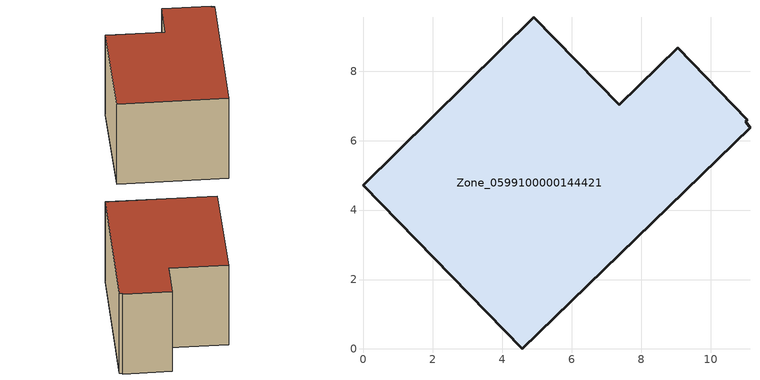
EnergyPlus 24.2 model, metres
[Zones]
Zone_0599100000144421
 floor ground (C_G): 11.01,6.55 11.13,6.38 4.58,0 0,4.71 4.91,9.56 7.37,7.03 9.05,8.68 11.06,6.6 z0
 wall outside (C_F): 4.91,9.56 0,4.71 4.58,0 11.13,6.38 11.01,6.55 11.06,6.6 9.05,8.68 7.37,7.03 4.91,9.56 z0:5.73
 roof outside (C_R): 11.06,6.6 9.05,8.68 7.37,7.03 4.91,9.56 0,4.71 4.58,0 11.13,6.38 11.01,6.55 z5.73
[BUILDING]
Pand.0599100000144421: North Axis=0; Terrain=City; Loads Convergence Tolerance Value=0.04; Temperature Convergence Tolerance Value=0.4; Solar Distribution=FullExterior; Maximum Number of Warmup Days=25; Minimum Number of Warmup Days=1
[Site:Location]
Rotterdam.The.Hague.AP_ZH_NLD Design_Conditions: Latitude=51.96; Longitude=4.45; Time Zone=1; Elevation=-4.5
[SITE:GROUNDTEMPERATURE:BUILDINGSURFACE]
18, 18, 18, 18, 18, 18, 18, 18, 18, 18, 18, 18
[MATERIAL] Thermal Absorptance=0.9; Solar Absorptance=0.7; Visible Absorptance=0.7
Name | Roughness | Thickness | Conductivity | Density | Specific Heat
G.TI.1975-1991 | MediumSmooth | 0.15 | 0.288461 | 540 | 1210
F.TI.1975-1991 | Rough | 0.3 | 0.230769 | 1920 | 840
R.TI.1975-1991 | MediumRough | 0.2 | 0.153846 | 1500 | 1000
[CONSTRUCTION]
C_G: G.TI.1975-1991
C_F: F.TI.1975-1991
C_R: R.TI.1975-1991
[ZONE]
Zone_0599100000144421: Type=1; Multiplier=1; Ceiling Height=Autocalculate; Volume=Autocalculate; Floor Area=autocalculate; Part of Total Floor Area=Yes
[ZONEINFILTRATION:DESIGNFLOWRATE]
Infil_Zone_0599100000144421: Zone or ZoneList or Space or SpaceList=Zone_0599100000144421; Schedule=AlwaysOn; Design Flow Rate Calculation Method=Flow/Area; Flow Rate per Floor Area=0.003; Constant Term Coefficient=1; Temperature Term Coefficient=0; Velocity Term Coefficient=0; Velocity Squared Term Coefficient=0
[HVACTEMPLATE:ZONE:IDEALLOADSAIRSYSTEM]
Zone_0599100000144421: Maximum Heating Supply Air Temperature=50; Minimum Cooling Supply Air Temperature=13; Maximum Heating Supply Air Humidity Ratio=0.0156; Minimum Cooling Supply Air Humidity Ratio=0.0077; Heating Limit=NoLimit; Cooling Limit=NoLimit; Dehumidification Control Type=ConstantSensibleHeatRatio; Cooling Sensible Heat Ratio=0.7; Dehumidification Setpoint=60; Humidification Control Type=None; Humidification Setpoint=30; Outdoor Air Method=None; Outdoor Air Flow Rate per Person=0.00944; Outdoor Air Flow Rate per Zone Floor Area=0; Outdoor Air Flow Rate per Zone=0; Demand Controlled Ventilation Type=None; Outdoor Air Economizer Type=NoEconomizer; Heat Recovery Type=None; Sensible Heat Recovery Effectiveness=0.7; Latent Heat Recovery Effectiveness=0.65
[ZONECONTROL:THERMOSTAT]
ThermostatControl_Zone_0599100000144421: Zone or ZoneList=Zone_0599100000144421; Control Type Schedule=DualSetpointControlType; Control 1=Thermostat_Zone_0599100000144421; Temperature Difference Between Cutout And Setpoint=0
[THERMOSTATSETPOINT:DUALSETPOINT]
Thermostat_Zone_0599100000144421: Heating Setpoint Temperature Schedule=HeatingSetpoint_Zone_0599100000144421; Cooling Setpoint Temperature Schedule=CoolingSetpoint_Zone_0599100000144421
[SCHEDULE:COMPACT]
HeatingSetpoint_Zone_0599100000144421: Through: 12/31, For: AllDays, Until: 24:00, 21
CoolingSetpoint_Zone_0599100000144421: Through: 12/31, For: AllDays, Until: 24:00, 24
DualSetpointControlType: Through: 12/31, For: AllDays, Until: 24:00, 4
AlwaysOn: Through: 12/31, For: AllDays, Until: 24:00, 1
